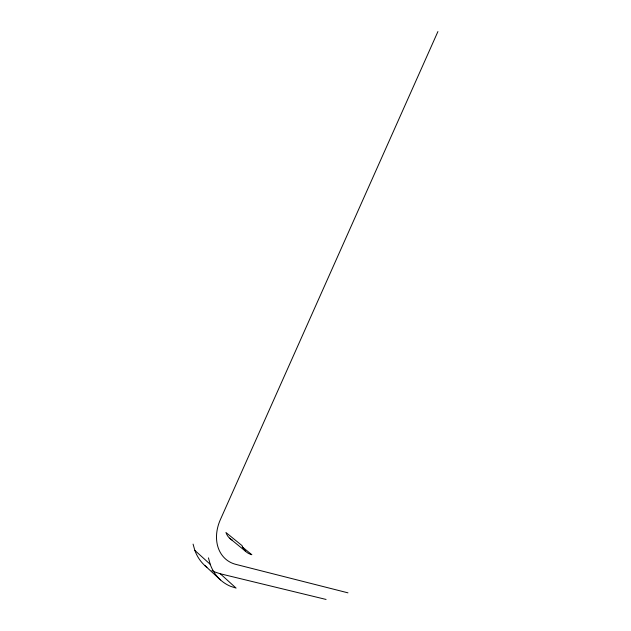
<?xml version="1.0" encoding="UTF-8"?>
<svg xmlns="http://www.w3.org/2000/svg" width="631" height="631" viewBox="0 0 631 631"><rect width="100%" height="100%" fill="white"/><g stroke="black" fill="none" stroke-linecap="round" stroke-linejoin="round"><path stroke-width="0.95" d="M437.922 31.55L220.4 519.573A39.627 30.919 -53.1 0 0 235.844 564.374L347.965 592.84M211.913 570.566A57.027 44.856 -52.7 0 0 214.997 572.041L220.282 573.776L326.077 599.45M242.257 546.903L251.84 554.72L249.277 553.805A21.699 16.785 -53.6 0 1 242.012 545.586L225.945 532.517A21.028 16.532 -52.8 0 0 232.445 540.262M229.503 538.148L245.625 551.344M193.078 544.111L194.837 550.39L210.218 564.319A58.849 45.55 -53.5 0 0 230.709 586.373L236.081 588.092L220.282 573.776M204.957 565.66L220.487 579.921M208.443 557.867L210.218 564.319M206.921 567.308A57.027 44.856 -52.7 0 1 194.837 550.39"/></g></svg>
